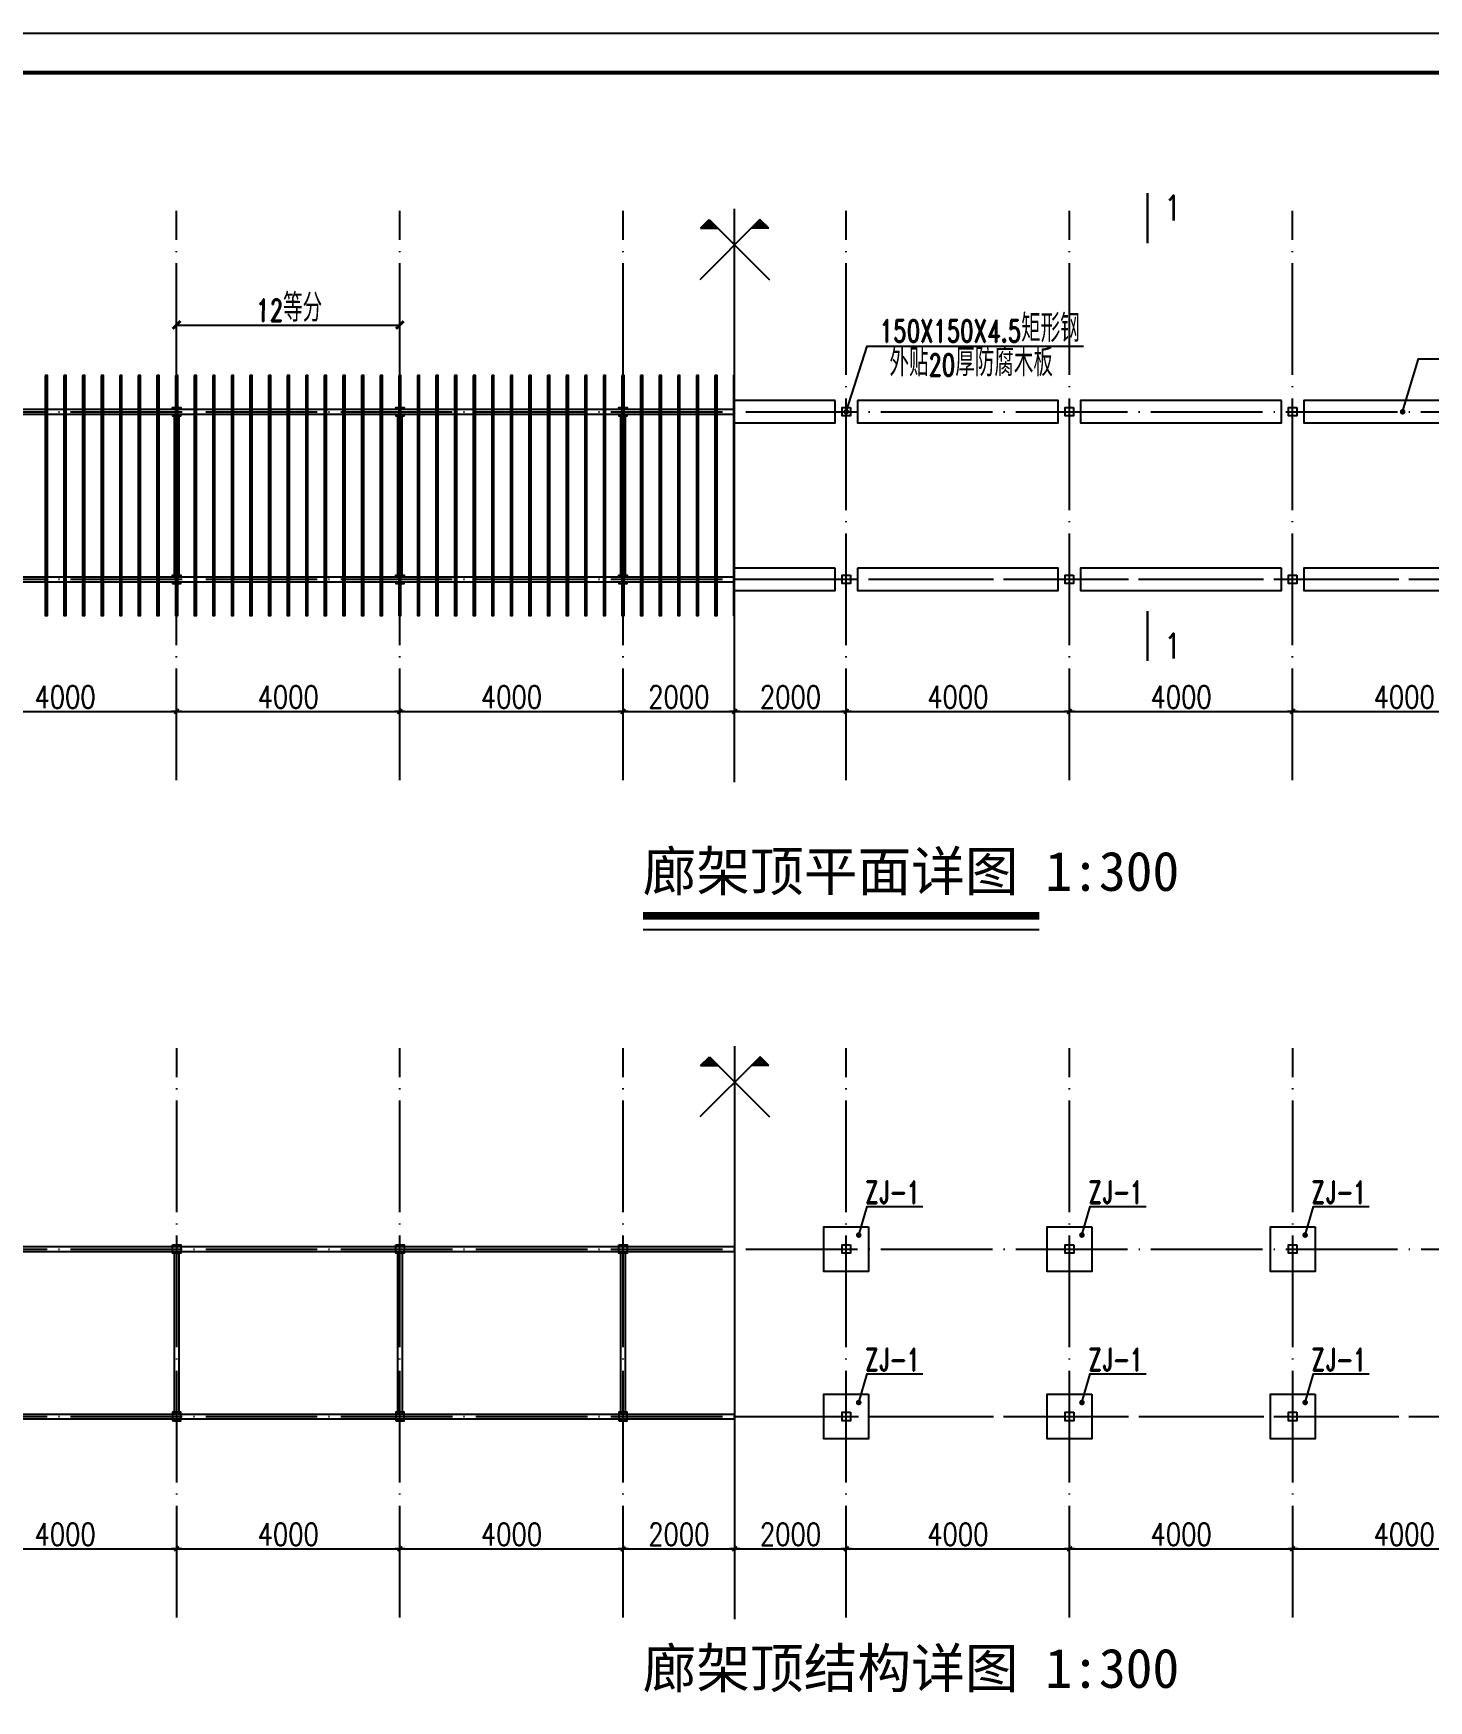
# Model space of a CAD drawing. Header units: inches. Extents: x -2316 to 955, y -265 to 742.
# Drawn here: x -945.2 to -768, y -56.6 to 155.1 of the extents above; entities that cross this region are included whole.
import ezdxf
from ezdxf.enums import TextEntityAlignment as Align

# ---------------------------------------------------------------- set-up
doc = ezdxf.new("R2010")
doc.units = ezdxf.units.IN
doc.header["$LTSCALE"] = 1000
doc.header["$MEASUREMENT"] = 0
doc.linetypes.add('CONTINOUS', pattern=[0])
doc.linetypes.add('DOTE', pattern=[2.42, 2, -0.2, 0.02, -0.2])
for name, color, linetype in [('AXIS', 3, 'Continuous'), ('COLUMN', 7, 'Continuous'), ('G13', 7, 'CONTINOUS'), ('PUB_DIM', 3, 'Continuous'), ('尺寸', 3, 'Continuous'), ('文字和字符', 7, 'Continuous'), ('标注层', 3, 'Continuous')]:
    doc.layers.add(name, color=color, linetype=linetype)
doc.styles.add('01', font='')
doc.styles.add('DIM_FONT', font='SIMPLEX.shx', dxfattribs={"width": 0.8})
doc.styles.add('HZPMK', font='romand.shx', dxfattribs={"width": 0.7, "bigfont": 'hztxt.shx'})
doc.styles.get('01').set_extended_font_data('SimSun')
doc.dimstyles.new('NORMAL', dxfattribs={"dimscale": 0.2, "dimtxt": 300, "dimasz": 1, "dimexe": 250, "dimexo": 300, "dimgap": 150, "dimtad": 1, "dimdec": 0, "dimzin": 0, "dimdsep": 46, "dimtxsty": 'DIM_FONT', "dimblk": '_DIMX', "dimcen": 0.09, "dimclrt": 7, "dimadec": 0, "dimazin": 0, "dimtfac": 1, "dimtdec": 0, "dimtix": 1, "dimtmove": 2, "dimatfit": 3, "dimldrblk": '_DIMX', "dimfxl": 1, "dimtolj": 1, "dimtzin": 0, "dimarcsym": 0})

# ---------------------------------------------------------------- blocks, each defined once
blk = doc.blocks.new('TKK')
at = {"layer": '文字和字符'}
blk.add_lwpolyline([(0, 0), (1189, 0), (1189, 841), (0, 841)], close=True, dxfattribs=at)
at = {"layer": '文字和字符', "const_width": 1}
blk.add_lwpolyline([(25, 10), (1179, 10), (1179, 831), (25, 831)], close=True, dxfattribs=at)
blk = doc.blocks.new('_DIMX')
blk.add_line((-150, 0), (150, 0))
at = {"const_width": 50}
blk.add_lwpolyline([(-70, -70), (70, 70)], dxfattribs=at)
blk = doc.blocks.new('_YZH')
at = {"const_width": 0.5}
blk.add_lwpolyline([(-0.25, 0, 1), (0.25, 0, 1)], format="xyb", close=True, dxfattribs=at)
blk = doc.blocks.new('*D403')
at = {"layer": 'Defpoints', "color": 0, "transparency": 16777216}
for p in [(9584, -14995), (13584, -14995), (13584, -14995)]:
    blk.add_point(p, dxfattribs=at)
at = {"layer": 'PUB_DIM', "color": 0, "lineweight": -2, "transparency": 16777216}
for p, q in [((9584, -14935), (9584, -14945)), ((13584, -14935), (13584, -14945)), ((9585, -14995), (13584, -14995))]:
    blk.add_line(p, q, dxfattribs=at)
at = {"layer": 'PUB_DIM', "color": 0, "lineweight": -2, "transparency": 16777216, "xscale": 0.6000000000000001, "yscale": 0.6000000000000001, "zscale": 0.6000000000000001, "rotation": 180}
blk.add_blockref('_DIMX', (9584, -14995), dxfattribs=at)
at = {"layer": 'PUB_DIM', "color": 0, "lineweight": -2, "transparency": 16777216, "xscale": 0.6000000000000001, "yscale": 0.6000000000000001, "zscale": 0.6000000000000001}
blk.add_blockref('_DIMX', (13584, -14995), dxfattribs=at)
at = {"layer": 'PUB_DIM', "color": 7, "transparency": 16777216, "insert": (11584, -14735), "char_height": 400, "attachment_point": 5, "style": 'DIM_FONT'}
blk.add_mtext('\\A1;4000', dxfattribs=at)
blk = doc.blocks.new('*D404')
at = {"layer": 'Defpoints', "color": 0, "transparency": 16777216}
for p in [(13584, -14995), (17584, -14995), (17584, -14995)]:
    blk.add_point(p, dxfattribs=at)
at = {"layer": 'PUB_DIM', "color": 0, "lineweight": -2, "transparency": 16777216}
for p, q in [((13584, -14935), (13584, -14945)), ((17584, -14935), (17584, -14945)), ((13585, -14995), (17584, -14995))]:
    blk.add_line(p, q, dxfattribs=at)
at = {"layer": 'PUB_DIM', "color": 0, "lineweight": -2, "transparency": 16777216, "xscale": 0.6000000000000001, "yscale": 0.6000000000000001, "zscale": 0.6000000000000001, "rotation": 180}
blk.add_blockref('_DIMX', (13584, -14995), dxfattribs=at)
at = {"layer": 'PUB_DIM', "color": 0, "lineweight": -2, "transparency": 16777216, "xscale": 0.6000000000000001, "yscale": 0.6000000000000001, "zscale": 0.6000000000000001}
blk.add_blockref('_DIMX', (17584, -14995), dxfattribs=at)
at = {"layer": 'PUB_DIM', "color": 7, "transparency": 16777216, "insert": (15584, -14735), "char_height": 400, "attachment_point": 5, "style": 'DIM_FONT'}
blk.add_mtext('\\A1;4000', dxfattribs=at)
blk = doc.blocks.new('*D405')
at = {"layer": 'Defpoints', "color": 0, "transparency": 16777216}
for p in [(17584, -14995), (21584, -14995), (21584, -14995)]:
    blk.add_point(p, dxfattribs=at)
at = {"layer": 'PUB_DIM', "color": 0, "lineweight": -2, "transparency": 16777216}
for p, q in [((17584, -14935), (17584, -14945)), ((21584, -14935), (21584, -14945)), ((17585, -14995), (21584, -14995))]:
    blk.add_line(p, q, dxfattribs=at)
at = {"layer": 'PUB_DIM', "color": 0, "lineweight": -2, "transparency": 16777216, "xscale": 0.6000000000000001, "yscale": 0.6000000000000001, "zscale": 0.6000000000000001, "rotation": 180}
blk.add_blockref('_DIMX', (17584, -14995), dxfattribs=at)
at = {"layer": 'PUB_DIM', "color": 0, "lineweight": -2, "transparency": 16777216, "xscale": 0.6000000000000001, "yscale": 0.6000000000000001, "zscale": 0.6000000000000001}
blk.add_blockref('_DIMX', (21584, -14995), dxfattribs=at)
at = {"layer": 'PUB_DIM', "color": 7, "transparency": 16777216, "insert": (19584, -14735), "char_height": 400, "attachment_point": 5, "style": 'DIM_FONT'}
blk.add_mtext('\\A1;4000', dxfattribs=at)
blk = doc.blocks.new('*D406')
at = {"layer": 'Defpoints', "color": 0, "transparency": 16777216}
for p in [(25584, -14995), (29584, -14995), (29584, -14995)]:
    blk.add_point(p, dxfattribs=at)
at = {"layer": 'PUB_DIM', "color": 0, "lineweight": -2, "transparency": 16777216}
for p, q in [((25584, -14935), (25584, -14945)), ((29584, -14935), (29584, -14945)), ((25585, -14995), (29584, -14995))]:
    blk.add_line(p, q, dxfattribs=at)
at = {"layer": 'PUB_DIM', "color": 0, "lineweight": -2, "transparency": 16777216, "xscale": 0.6000000000000001, "yscale": 0.6000000000000001, "zscale": 0.6000000000000001, "rotation": 180}
blk.add_blockref('_DIMX', (25584, -14995), dxfattribs=at)
at = {"layer": 'PUB_DIM', "color": 0, "lineweight": -2, "transparency": 16777216, "xscale": 0.6000000000000001, "yscale": 0.6000000000000001, "zscale": 0.6000000000000001}
blk.add_blockref('_DIMX', (29584, -14995), dxfattribs=at)
at = {"layer": 'PUB_DIM', "color": 7, "transparency": 16777216, "insert": (27584, -14735), "char_height": 400, "attachment_point": 5, "style": 'DIM_FONT'}
blk.add_mtext('\\A1;4000', dxfattribs=at)
blk = doc.blocks.new('*D407')
at = {"layer": 'Defpoints', "color": 0, "transparency": 16777216}
for p in [(29584, -14995), (33584, -14995), (33584, -14995)]:
    blk.add_point(p, dxfattribs=at)
at = {"layer": 'PUB_DIM', "color": 0, "lineweight": -2, "transparency": 16777216}
for p, q in [((29584, -14935), (29584, -14945)), ((33584, -14935), (33584, -14945)), ((29585, -14995), (33584, -14995))]:
    blk.add_line(p, q, dxfattribs=at)
at = {"layer": 'PUB_DIM', "color": 0, "lineweight": -2, "transparency": 16777216, "xscale": 0.6000000000000001, "yscale": 0.6000000000000001, "zscale": 0.6000000000000001, "rotation": 180}
blk.add_blockref('_DIMX', (29584, -14995), dxfattribs=at)
at = {"layer": 'PUB_DIM', "color": 0, "lineweight": -2, "transparency": 16777216, "xscale": 0.6000000000000001, "yscale": 0.6000000000000001, "zscale": 0.6000000000000001}
blk.add_blockref('_DIMX', (33584, -14995), dxfattribs=at)
at = {"layer": 'PUB_DIM', "color": 7, "transparency": 16777216, "insert": (31584, -14735), "char_height": 400, "attachment_point": 5, "style": 'DIM_FONT'}
blk.add_mtext('\\A1;4000', dxfattribs=at)
blk = doc.blocks.new('*D408')
at = {"layer": 'Defpoints', "color": 0, "transparency": 16777216}
for p in [(33584, -14995), (37584, -14995), (37584, -14995)]:
    blk.add_point(p, dxfattribs=at)
at = {"layer": 'PUB_DIM', "color": 0, "lineweight": -2, "transparency": 16777216}
for p, q in [((33584, -14935), (33584, -14945)), ((37584, -14935), (37584, -14945)), ((33585, -14995), (37584, -14995))]:
    blk.add_line(p, q, dxfattribs=at)
at = {"layer": 'PUB_DIM', "color": 0, "lineweight": -2, "transparency": 16777216, "xscale": 0.6000000000000001, "yscale": 0.6000000000000001, "zscale": 0.6000000000000001, "rotation": 180}
blk.add_blockref('_DIMX', (33584, -14995), dxfattribs=at)
at = {"layer": 'PUB_DIM', "color": 0, "lineweight": -2, "transparency": 16777216, "xscale": 0.6000000000000001, "yscale": 0.6000000000000001, "zscale": 0.6000000000000001}
blk.add_blockref('_DIMX', (37584, -14995), dxfattribs=at)
at = {"layer": 'PUB_DIM', "color": 7, "transparency": 16777216, "insert": (35584, -14735), "char_height": 400, "attachment_point": 5, "style": 'DIM_FONT'}
blk.add_mtext('\\A1;4000', dxfattribs=at)
blk = doc.blocks.new('*D411')
at = {"layer": 'Defpoints', "color": 0, "transparency": 16777216}
for p in [(21584, -14995), (23584, -14995), (23584, -14995)]:
    blk.add_point(p, dxfattribs=at)
at = {"layer": 'PUB_DIM', "color": 0, "lineweight": -2, "transparency": 16777216}
for p, q in [((21584, -14935), (21584, -14945)), ((23584, -14935), (23584, -14945)), ((21585, -14995), (23584, -14995))]:
    blk.add_line(p, q, dxfattribs=at)
at = {"layer": 'PUB_DIM', "color": 0, "lineweight": -2, "transparency": 16777216, "xscale": 0.6000000000000001, "yscale": 0.6000000000000001, "zscale": 0.6000000000000001, "rotation": 180}
blk.add_blockref('_DIMX', (21584, -14995), dxfattribs=at)
at = {"layer": 'PUB_DIM', "color": 0, "lineweight": -2, "transparency": 16777216, "xscale": 0.6000000000000001, "yscale": 0.6000000000000001, "zscale": 0.6000000000000001}
blk.add_blockref('_DIMX', (23584, -14995), dxfattribs=at)
at = {"layer": 'PUB_DIM', "color": 7, "transparency": 16777216, "insert": (22584, -14735), "char_height": 400, "attachment_point": 5, "style": 'DIM_FONT'}
blk.add_mtext('\\A1;2000', dxfattribs=at)
blk = doc.blocks.new('*D412')
at = {"layer": 'Defpoints', "color": 0, "transparency": 16777216}
for p in [(23584, -14995), (25584, -14995), (25584, -14995)]:
    blk.add_point(p, dxfattribs=at)
at = {"layer": 'PUB_DIM', "color": 0, "lineweight": -2, "transparency": 16777216}
for p, q in [((23584, -14935), (23584, -14945)), ((25584, -14935), (25584, -14945)), ((23585, -14995), (25584, -14995))]:
    blk.add_line(p, q, dxfattribs=at)
at = {"layer": 'PUB_DIM', "color": 0, "lineweight": -2, "transparency": 16777216, "xscale": 0.6000000000000001, "yscale": 0.6000000000000001, "zscale": 0.6000000000000001, "rotation": 180}
blk.add_blockref('_DIMX', (23584, -14995), dxfattribs=at)
at = {"layer": 'PUB_DIM', "color": 0, "lineweight": -2, "transparency": 16777216, "xscale": 0.6000000000000001, "yscale": 0.6000000000000001, "zscale": 0.6000000000000001}
blk.add_blockref('_DIMX', (25584, -14995), dxfattribs=at)
at = {"layer": 'PUB_DIM', "color": 7, "transparency": 16777216, "insert": (24584, -14735), "char_height": 400, "attachment_point": 5, "style": 'DIM_FONT'}
blk.add_mtext('\\A1;2000', dxfattribs=at)
blk = doc.blocks.new('*D416')
at = {"layer": 'Defpoints', "color": 0, "transparency": 16777216}
for p in [(6380, -16871), (10380, -16871), (10380, -16871)]:
    blk.add_point(p, dxfattribs=at)
at = {"layer": 'PUB_DIM', "color": 0, "lineweight": -2, "transparency": 16777216}
for p, q in [((6380, -16811), (6380, -16821)), ((6381, -16871), (10379, -16871)), ((10380, -16811), (10380, -16821))]:
    blk.add_line(p, q, dxfattribs=at)
at = {"layer": 'PUB_DIM', "color": 0, "lineweight": -2, "transparency": 16777216, "xscale": 0.6000000000000001, "yscale": 0.6000000000000001, "zscale": 0.6000000000000001, "rotation": 180}
blk.add_blockref('_DIMX', (6380, -16871), dxfattribs=at)
at = {"layer": 'PUB_DIM', "color": 0, "lineweight": -2, "transparency": 16777216, "xscale": 0.6000000000000001, "yscale": 0.6000000000000001, "zscale": 0.6000000000000001}
blk.add_blockref('_DIMX', (10380, -16871), dxfattribs=at)
at = {"layer": 'PUB_DIM', "color": 7, "transparency": 16777216, "insert": (8380, -16611), "char_height": 400, "attachment_point": 5, "style": 'DIM_FONT'}
blk.add_mtext('\\A1;4000', dxfattribs=at)
blk = doc.blocks.new('*D417')
at = {"layer": 'Defpoints', "color": 0, "transparency": 16777216}
for p in [(10380, -16871), (14380, -16871), (14380, -16871)]:
    blk.add_point(p, dxfattribs=at)
at = {"layer": 'PUB_DIM', "color": 0, "lineweight": -2, "transparency": 16777216}
for p, q in [((10380, -16811), (10380, -16821)), ((10381, -16871), (14379, -16871)), ((14380, -16811), (14380, -16821))]:
    blk.add_line(p, q, dxfattribs=at)
at = {"layer": 'PUB_DIM', "color": 0, "lineweight": -2, "transparency": 16777216, "xscale": 0.6000000000000001, "yscale": 0.6000000000000001, "zscale": 0.6000000000000001, "rotation": 180}
blk.add_blockref('_DIMX', (10380, -16871), dxfattribs=at)
at = {"layer": 'PUB_DIM', "color": 0, "lineweight": -2, "transparency": 16777216, "xscale": 0.6000000000000001, "yscale": 0.6000000000000001, "zscale": 0.6000000000000001}
blk.add_blockref('_DIMX', (14380, -16871), dxfattribs=at)
at = {"layer": 'PUB_DIM', "color": 7, "transparency": 16777216, "insert": (12380, -16611), "char_height": 400, "attachment_point": 5, "style": 'DIM_FONT'}
blk.add_mtext('\\A1;4000', dxfattribs=at)
blk = doc.blocks.new('*D418')
at = {"layer": 'Defpoints', "color": 0, "transparency": 16777216}
for p in [(14380, -16871), (18380, -16871), (18380, -16871)]:
    blk.add_point(p, dxfattribs=at)
at = {"layer": 'PUB_DIM', "color": 0, "lineweight": -2, "transparency": 16777216}
for p, q in [((14380, -16811), (14380, -16821)), ((14381, -16871), (18379, -16871)), ((18380, -16811), (18380, -16821))]:
    blk.add_line(p, q, dxfattribs=at)
at = {"layer": 'PUB_DIM', "color": 0, "lineweight": -2, "transparency": 16777216, "xscale": 0.6000000000000001, "yscale": 0.6000000000000001, "zscale": 0.6000000000000001, "rotation": 180}
blk.add_blockref('_DIMX', (14380, -16871), dxfattribs=at)
at = {"layer": 'PUB_DIM', "color": 0, "lineweight": -2, "transparency": 16777216, "xscale": 0.6000000000000001, "yscale": 0.6000000000000001, "zscale": 0.6000000000000001}
blk.add_blockref('_DIMX', (18380, -16871), dxfattribs=at)
at = {"layer": 'PUB_DIM', "color": 7, "transparency": 16777216, "insert": (16380, -16611), "char_height": 400, "attachment_point": 5, "style": 'DIM_FONT'}
blk.add_mtext('\\A1;4000', dxfattribs=at)
blk = doc.blocks.new('*D419')
at = {"layer": 'Defpoints', "color": 0, "transparency": 16777216}
for p in [(22380, -16871), (26380, -16871), (26380, -16871)]:
    blk.add_point(p, dxfattribs=at)
at = {"layer": 'PUB_DIM', "color": 0, "lineweight": -2, "transparency": 16777216}
for p, q in [((22380, -16811), (22380, -16821)), ((22381, -16871), (26379, -16871)), ((26380, -16811), (26380, -16821))]:
    blk.add_line(p, q, dxfattribs=at)
at = {"layer": 'PUB_DIM', "color": 0, "lineweight": -2, "transparency": 16777216, "xscale": 0.6000000000000001, "yscale": 0.6000000000000001, "zscale": 0.6000000000000001, "rotation": 180}
blk.add_blockref('_DIMX', (22380, -16871), dxfattribs=at)
at = {"layer": 'PUB_DIM', "color": 0, "lineweight": -2, "transparency": 16777216, "xscale": 0.6000000000000001, "yscale": 0.6000000000000001, "zscale": 0.6000000000000001}
blk.add_blockref('_DIMX', (26380, -16871), dxfattribs=at)
at = {"layer": 'PUB_DIM', "color": 7, "transparency": 16777216, "insert": (24380, -16611), "char_height": 400, "attachment_point": 5, "style": 'DIM_FONT'}
blk.add_mtext('\\A1;4000', dxfattribs=at)
blk = doc.blocks.new('*D420')
at = {"layer": 'Defpoints', "color": 0, "transparency": 16777216}
for p in [(26380, -16871), (30380, -16871), (30380, -16871)]:
    blk.add_point(p, dxfattribs=at)
at = {"layer": 'PUB_DIM', "color": 0, "lineweight": -2, "transparency": 16777216}
for p, q in [((26380, -16811), (26380, -16821)), ((26381, -16871), (30379, -16871)), ((30380, -16811), (30380, -16821))]:
    blk.add_line(p, q, dxfattribs=at)
at = {"layer": 'PUB_DIM', "color": 0, "lineweight": -2, "transparency": 16777216, "xscale": 0.6000000000000001, "yscale": 0.6000000000000001, "zscale": 0.6000000000000001, "rotation": 180}
blk.add_blockref('_DIMX', (26380, -16871), dxfattribs=at)
at = {"layer": 'PUB_DIM', "color": 0, "lineweight": -2, "transparency": 16777216, "xscale": 0.6000000000000001, "yscale": 0.6000000000000001, "zscale": 0.6000000000000001}
blk.add_blockref('_DIMX', (30380, -16871), dxfattribs=at)
at = {"layer": 'PUB_DIM', "color": 7, "transparency": 16777216, "insert": (28380, -16611), "char_height": 400, "attachment_point": 5, "style": 'DIM_FONT'}
blk.add_mtext('\\A1;4000', dxfattribs=at)
blk = doc.blocks.new('*D421')
at = {"layer": 'Defpoints', "color": 0, "transparency": 16777216}
for p in [(30380, -16871), (34380, -16871), (34380, -16871)]:
    blk.add_point(p, dxfattribs=at)
at = {"layer": 'PUB_DIM', "color": 0, "lineweight": -2, "transparency": 16777216}
for p, q in [((30380, -16811), (30380, -16821)), ((30381, -16871), (34379, -16871)), ((34380, -16811), (34380, -16821))]:
    blk.add_line(p, q, dxfattribs=at)
at = {"layer": 'PUB_DIM', "color": 0, "lineweight": -2, "transparency": 16777216, "xscale": 0.6000000000000001, "yscale": 0.6000000000000001, "zscale": 0.6000000000000001, "rotation": 180}
blk.add_blockref('_DIMX', (30380, -16871), dxfattribs=at)
at = {"layer": 'PUB_DIM', "color": 0, "lineweight": -2, "transparency": 16777216, "xscale": 0.6000000000000001, "yscale": 0.6000000000000001, "zscale": 0.6000000000000001}
blk.add_blockref('_DIMX', (34380, -16871), dxfattribs=at)
at = {"layer": 'PUB_DIM', "color": 7, "transparency": 16777216, "insert": (32380, -16611), "char_height": 400, "attachment_point": 5, "style": 'DIM_FONT'}
blk.add_mtext('\\A1;4000', dxfattribs=at)
blk = doc.blocks.new('*D424')
at = {"layer": 'Defpoints', "color": 0, "transparency": 16777216}
for p in [(18380, -16871), (20380, -16871), (20380, -16871)]:
    blk.add_point(p, dxfattribs=at)
at = {"layer": 'PUB_DIM', "color": 0, "lineweight": -2, "transparency": 16777216}
for p, q in [((18380, -16811), (18380, -16821)), ((18381, -16871), (20379, -16871)), ((20380, -16811), (20380, -16821))]:
    blk.add_line(p, q, dxfattribs=at)
at = {"layer": 'PUB_DIM', "color": 0, "lineweight": -2, "transparency": 16777216, "xscale": 0.6000000000000001, "yscale": 0.6000000000000001, "zscale": 0.6000000000000001, "rotation": 180}
blk.add_blockref('_DIMX', (18380, -16871), dxfattribs=at)
at = {"layer": 'PUB_DIM', "color": 0, "lineweight": -2, "transparency": 16777216, "xscale": 0.6000000000000001, "yscale": 0.6000000000000001, "zscale": 0.6000000000000001}
blk.add_blockref('_DIMX', (20380, -16871), dxfattribs=at)
at = {"layer": 'PUB_DIM', "color": 7, "transparency": 16777216, "insert": (19380, -16611), "char_height": 400, "attachment_point": 5, "style": 'DIM_FONT'}
blk.add_mtext('\\A1;2000', dxfattribs=at)
blk = doc.blocks.new('*D425')
at = {"layer": 'Defpoints', "color": 0, "transparency": 16777216}
for p in [(20380, -16871), (22380, -16871), (22380, -16871)]:
    blk.add_point(p, dxfattribs=at)
at = {"layer": 'PUB_DIM', "color": 0, "lineweight": -2, "transparency": 16777216}
for p, q in [((20380, -16811), (20380, -16821)), ((20381, -16871), (22379, -16871)), ((22380, -16811), (22380, -16821))]:
    blk.add_line(p, q, dxfattribs=at)
at = {"layer": 'PUB_DIM', "color": 0, "lineweight": -2, "transparency": 16777216, "xscale": 0.6000000000000001, "yscale": 0.6000000000000001, "zscale": 0.6000000000000001, "rotation": 180}
blk.add_blockref('_DIMX', (20380, -16871), dxfattribs=at)
at = {"layer": 'PUB_DIM', "color": 0, "lineweight": -2, "transparency": 16777216, "xscale": 0.6000000000000001, "yscale": 0.6000000000000001, "zscale": 0.6000000000000001}
blk.add_blockref('_DIMX', (22380, -16871), dxfattribs=at)
at = {"layer": 'PUB_DIM', "color": 7, "transparency": 16777216, "insert": (21380, -16611), "char_height": 400, "attachment_point": 5, "style": 'DIM_FONT'}
blk.add_mtext('\\A1;2000', dxfattribs=at)
blk = doc.blocks.new('A$C3E9B4AE6')
at = {"layer": 'G13'}
for points in [[(23130.3, -6178.4), (22972.3, -6336.4), (23288.3, -6336.4)], [(24038.2, -6178.4), (24196.2, -6336.4), (23880.2, -6336.4)]]:
    blk.add_hatch(color=3, dxfattribs=at).paths.add_polyline_path(points)
at = {"layer": 'AXIS'}
blk.add_lwpolyline([(13583.3, -8070.1), (17584.3, -8070.1)], dxfattribs=at)
at = {"layer": 'G13', "color": 1, "linetype": 'DOTE'}
for p, q in [((13584.3, -16224.6), (13584.3, -6024.6)), ((17584.3, -16224.6), (17584.3, -6024.6)), ((21584.3, -16224.6), (21584.3, -6024.6)), ((25584.3, -16224.6), (25584.3, -6024.6)), ((29584.3, -16224.6), (29584.3, -6024.6)), ((33584.3, -16224.6), (33584.3, -6024.6))]:
    blk.add_line(p, q, dxfattribs=at)
at = {"layer": 'G13', "color": 3}
for p, q in [((24038.2, -6178.4), (22959.1, -7257.5)), ((22972.3, -6336.4), (23130.3, -6178.4)), ((23130.3, -6178.4), (24209.4, -7257.5)), ((23584.3, -16258.8), (23584.3, -5990.4)), ((24196.2, -6336.4), (24038.2, -6178.4)), ((22972.3, -6336.4), (23288.3, -6336.4)), ((24196.2, -6336.4), (23880.2, -6336.4))]:
    blk.add_line(p, q, dxfattribs=at)
at = {"layer": 'G13'}
for points in [[(11230.9, -8974.6), (11230.9, -13274.6), (11270.9, -13274.6), (11270.9, -8974.6)], [(11564.3, -8974.6), (11564.3, -13274.6), (11604.3, -13274.6), (11604.3, -8974.6)], [(11897.6, -8974.6), (11897.6, -13274.6), (11937.6, -13274.6), (11937.6, -8974.6)], [(12230.9, -8974.6), (12230.9, -13274.6), (12270.9, -13274.6), (12270.9, -8974.6)], [(12564.3, -8974.6), (12564.3, -13274.6), (12604.3, -13274.6), (12604.3, -8974.6)], [(12897.6, -8974.6), (12897.6, -13274.6), (12937.6, -13274.6), (12937.6, -8974.6)], [(13230.9, -8974.6), (13230.9, -13274.6), (13270.9, -13274.6), (13270.9, -8974.6)], [(13564.3, -8974.6), (13564.3, -13274.6), (13604.3, -13274.6), (13604.3, -8974.6)], [(13897.6, -8974.6), (13897.6, -13274.6), (13937.6, -13274.6), (13937.6, -8974.6)], [(14230.9, -8974.6), (14230.9, -13274.6), (14270.9, -13274.6), (14270.9, -8974.6)], [(14564.3, -8974.6), (14564.3, -13274.6), (14604.3, -13274.6), (14604.3, -8974.6)], [(14897.6, -8974.6), (14897.6, -13274.6), (14937.6, -13274.6), (14937.6, -8974.6)], [(15230.9, -8974.6), (15230.9, -13274.6), (15270.9, -13274.6), (15270.9, -8974.6)], [(15564.3, -8974.6), (15564.3, -13274.6), (15604.3, -13274.6), (15604.3, -8974.6)], [(15897.6, -8974.6), (15897.6, -13274.6), (15937.6, -13274.6), (15937.6, -8974.6)], [(16230.9, -8974.6), (16230.9, -13274.6), (16270.9, -13274.6), (16270.9, -8974.6)], [(16564.3, -8974.6), (16564.3, -13274.6), (16604.3, -13274.6), (16604.3, -8974.6)], [(16897.6, -8974.6), (16897.6, -13274.6), (16937.6, -13274.6), (16937.6, -8974.6)], [(17230.9, -8974.6), (17230.9, -13274.6), (17270.9, -13274.6), (17270.9, -8974.6)], [(17564.3, -8974.6), (17564.3, -13274.6), (17604.3, -13274.6), (17604.3, -8974.6)], [(17897.6, -8974.6), (17897.6, -13274.6), (17937.6, -13274.6), (17937.6, -8974.6)], [(18230.9, -8974.6), (18230.9, -13274.6), (18270.9, -13274.6), (18270.9, -8974.6)], [(18564.3, -8974.6), (18564.3, -13274.6), (18604.3, -13274.6), (18604.3, -8974.6)], [(18897.6, -8974.6), (18897.6, -13274.6), (18937.6, -13274.6), (18937.6, -8974.6)], [(19230.9, -8974.6), (19230.9, -13274.6), (19270.9, -13274.6), (19270.9, -8974.6)], [(19564.3, -8974.6), (19564.3, -13274.6), (19604.3, -13274.6), (19604.3, -8974.6)], [(19897.6, -8974.6), (19897.6, -13274.6), (19937.6, -13274.6), (19937.6, -8974.6)], [(20230.9, -8974.6), (20230.9, -13274.6), (20270.9, -13274.6), (20270.9, -8974.6)], [(20564.3, -8974.6), (20564.3, -13274.6), (20604.3, -13274.6), (20604.3, -8974.6)], [(20897.6, -8974.6), (20897.6, -13274.6), (20937.6, -13274.6), (20937.6, -8974.6)], [(21230.9, -8974.6), (21230.9, -13274.6), (21270.9, -13274.6), (21270.9, -8974.6)], [(21564.3, -8974.6), (21564.3, -13274.6), (21604.3, -13274.6), (21604.3, -8974.6)], [(21897.6, -8974.6), (21897.6, -13274.6), (21937.6, -13274.6), (21937.6, -8974.6)], [(22230.9, -8974.6), (22230.9, -13274.6), (22270.9, -13274.6), (22270.9, -8974.6)], [(22564.3, -8974.6), (22564.3, -13274.6), (22604.3, -13274.6), (22604.3, -8974.6)], [(22897.6, -8974.6), (22897.6, -13274.6), (22937.6, -13274.6), (22937.6, -8974.6)], [(23230.9, -8974.6), (23230.9, -13274.6), (23270.9, -13274.6), (23270.9, -8974.6)]]:
    blk.add_lwpolyline(points, close=True, dxfattribs=at)
for points in [[(23584.3, -8974.6), (23564.3, -8974.6), (23564.3, -13274.6), (23584.3, -13274.6)], [(13509.3, -9580.6), (13509.3, -9549.6), (13564.3, -9549.6)], [(13604.3, -9549.6), (13659.3, -9549.6), (13659.3, -9580.6)], [(17509.3, -9580.6), (17509.3, -9549.6), (17564.3, -9549.6)], [(17604.3, -9549.6), (17659.3, -9549.6), (17659.3, -9580.6)], [(21509.3, -9580.6), (21509.3, -9549.6), (21564.3, -9549.6)], [(21604.3, -9549.6), (21659.3, -9549.6), (21659.3, -9580.6)], [(25384.3, -9424.6), (23584.3, -9424.6)], [(23584.3, -9824.6), (25384.3, -9824.6), (25384.3, -9424.6)], [(25659.3, -9549.6), (25659.3, -9699.6), (25509.3, -9699.6), (25509.3, -9549.6), (25659.3, -9549.6)], [(25784.3, -9424.6), (25784.3, -9824.6), (29384.3, -9824.6), (29384.3, -9424.6), (25784.3, -9424.6)], [(29659.3, -9549.6), (29659.3, -9699.6), (29509.3, -9699.6), (29509.3, -9549.6), (29659.3, -9549.6)], [(33384.3, -9424.6), (29784.3, -9424.6), (29784.3, -9824.6), (33384.3, -9824.6), (33384.3, -9424.6)], [(33659.3, -9549.6), (33659.3, -9699.6), (33509.3, -9699.6), (33509.3, -9549.6), (33659.3, -9549.6)], [(37384.3, -9824.6), (37384.3, -9424.6), (33784.3, -9424.6), (33784.3, -9824.6), (37384.3, -9824.6)], [(-415.7, -9580.6), (23584.3, -9580.6)], [(-415.7, -9668.6), (23584.3, -9668.6)], [(13509.3, -9668.6), (13509.3, -9699.6), (13540.3, -9699.6)], [(13540.3, -9668.6), (13540.3, -12580.6)], [(13628.3, -12580.6), (13628.3, -9668.6)], [(13628.3, -9699.6), (13659.3, -9699.6), (13659.3, -9668.6)], [(17509.3, -9668.6), (17509.3, -9699.6), (17540.3, -9699.6)], [(17540.3, -9668.6), (17540.3, -12580.6)], [(17628.3, -12580.6), (17628.3, -9668.6)], [(17628.3, -9699.6), (17659.3, -9699.6), (17659.3, -9668.6)], [(21509.3, -9668.6), (21509.3, -9699.6), (21540.3, -9699.6)], [(21540.3, -9668.6), (21540.3, -12580.6)], [(21628.3, -12580.6), (21628.3, -9668.6)], [(21628.3, -9699.6), (21659.3, -9699.6), (21659.3, -9668.6)], [(25384.3, -12424.6), (23584.3, -12424.6)], [(23584.3, -12824.6), (25384.3, -12824.6), (25384.3, -12424.6)], [(25784.3, -12424.6), (25784.3, -12824.6), (29384.3, -12824.6), (29384.3, -12424.6), (25784.3, -12424.6)], [(33384.3, -12424.6), (29784.3, -12424.6), (29784.3, -12824.6), (33384.3, -12824.6), (33384.3, -12424.6)], [(37384.3, -12824.6), (37384.3, -12424.6), (33784.3, -12424.6), (33784.3, -12824.6), (37384.3, -12824.6)], [(-415.7, -12580.6), (23584.3, -12580.6)], [(-415.7, -12668.6), (23584.3, -12668.6)], [(13509.3, -12580.6), (13509.3, -12549.6), (13540.3, -12549.6)], [(13509.3, -12668.6), (13509.3, -12699.6), (13564.3, -12699.6)], [(13604.3, -12699.6), (13659.3, -12699.6), (13659.3, -12668.6)], [(13628.3, -12549.6), (13659.3, -12549.6), (13659.3, -12580.6)], [(17509.3, -12580.6), (17509.3, -12549.6), (17540.3, -12549.6)], [(17509.3, -12668.6), (17509.3, -12699.6), (17564.3, -12699.6)], [(17604.3, -12699.6), (17659.3, -12699.6), (17659.3, -12668.6)], [(17628.3, -12549.6), (17659.3, -12549.6), (17659.3, -12580.6)], [(21509.3, -12580.6), (21509.3, -12549.6), (21540.3, -12549.6)], [(21509.3, -12668.6), (21509.3, -12699.6), (21564.3, -12699.6)], [(21604.3, -12699.6), (21659.3, -12699.6), (21659.3, -12668.6)], [(21628.3, -12549.6), (21659.3, -12549.6), (21659.3, -12580.6)], [(25659.3, -12549.6), (25659.3, -12699.6), (25509.3, -12699.6), (25509.3, -12549.6), (25659.3, -12549.6)], [(29659.3, -12549.6), (29659.3, -12699.6), (29509.3, -12699.6), (29509.3, -12549.6), (29659.3, -12549.6)], [(33659.3, -12549.6), (33659.3, -12699.6), (33509.3, -12699.6), (33509.3, -12549.6), (33659.3, -12549.6)]]:
    blk.add_lwpolyline(points, dxfattribs=at)
at = {"layer": 'G13', "color": 1, "linetype": 'DOTE'}
for points in [[(-415.7, -9624.6), (47584.3, -9624.6)], [(-415.7, -12624.6), (47584.3, -12624.6)], [(23584.3, -12624.6), (45584.3, -12624.6)]]:
    blk.add_lwpolyline(points, dxfattribs=at)
at = {"layer": '标注层'}
for points in [[(25584.3, -9624.6), (25959.3, -8449.8), (29836.5, -8449.8)], [(35554.8, -9624.6), (35839.9, -8677.7), (37126.3, -8677.7)]]:
    blk.add_lwpolyline(points, dxfattribs=at)
at = {"layer": 'AXIS', "xscale": -1, "rotation": 270}
for p in [(13583.3, -8070.1), (17584.3, -8070.1)]:
    blk.add_blockref('_DIMX', p, dxfattribs=at)
at = {"layer": 'COLUMN', "xscale": 100, "yscale": 100, "zscale": 100}
for p in [(25584.3, -9624.6), (35554.8, -9624.6)]:
    blk.add_blockref('_YZH', p, dxfattribs=at)
at = {"layer": '标注层', "insert": (16189.7, -8014.6), "char_height": 400, "attachment_point": 9, "rotation": 359.60028, "style": 'HZPMK'}
blk.add_mtext('12\\H500;等分', dxfattribs=at)
at = {"layer": '标注层', "attachment_point": 9, "style": 'HZPMK'}
for s, insert, char_height in [('150X150X4.5\\H500;矩形钢', (29768.9, -8380.4), 400), ('外贴\\H400;20\\H500;厚防腐木板', (29288.7, -8990.9), 500)]:
    blk.add_mtext(s, dxfattribs=dict(at, insert=insert, char_height=char_height))
at = {"layer": 'PUB_DIM'}
for p1, p2, picture, middle in [((9584.3, -14994.8), (13584.3, -14994.8), '*D403', (11584.3, -14734.8)), ((13584.3, -14994.8), (17584.3, -14994.8), '*D404', (15584.3, -14734.8)), ((17584.3, -14994.8), (21584.3, -14994.8), '*D405', (19584.3, -14734.8)), ((21584.3, -14994.8), (23584.3, -14994.8), '*D411', (22584.3, -14734.8)), ((23584.3, -14994.8), (25584.3, -14994.8), '*D412', (24584.3, -14734.8)), ((25584.3, -14994.8), (29584.3, -14994.8), '*D406', (27584.3, -14734.8)), ((29584.3, -14994.8), (33584.3, -14994.8), '*D407', (31584.3, -14734.8)), ((33584.3, -14994.8), (37584.3, -14994.8), '*D408', (35584.3, -14734.8))]:
    dim = blk.add_aligned_dim(p1=p1, p2=p2, distance=0, dimstyle='NORMAL', override={"dimtxt": 2000, "dimasz": 3, "dimgap": 300}, dxfattribs=at)
    dim.commit()
    dim.dimension.update_dxf_attribs({"geometry": picture, "text_midpoint": middle})
blk = doc.blocks.new('A$C4B946BC3')
at = {"layer": 'G13'}
for points in [[(19926.1, -8054.3), (19768, -8212.3), (20084.1, -8212.3)], [(20834, -8054.3), (20992, -8212.3), (20676, -8212.3)]]:
    blk.add_hatch(color=3, dxfattribs=at).paths.add_polyline_path(points)
for points in [[(10305, -11425.5), (10455, -11425.5), (10455, -11575.5), (10305, -11575.5)], [(14305, -11425.5), (14455, -11425.5), (14455, -11575.5), (14305, -11575.5)], [(18305, -11425.5), (18455, -11425.5), (18455, -11575.5), (18305, -11575.5)], [(10305, -14575.5), (10455, -14575.5), (10455, -14425.5), (10305, -14425.5)], [(14305, -14575.5), (14455, -14575.5), (14455, -14425.5), (14305, -14425.5)], [(18305, -14575.5), (18455, -14575.5), (18455, -14425.5), (18305, -14425.5)]]:
    blk.add_lwpolyline(points, close=True)
at = {"layer": 'G13', "color": 1, "linetype": 'DOTE'}
for p, q in [((10380, -18100.5), (10380, -7900.5)), ((14380, -18100.5), (14380, -7900.5)), ((18380, -18100.5), (18380, -7900.5)), ((22380, -18100.5), (22380, -7900.5)), ((26380, -18100.5), (26380, -7900.5)), ((30380, -18100.5), (30380, -7900.5))]:
    blk.add_line(p, q, dxfattribs=at)
at = {"layer": 'G13', "color": 3}
for p, q in [((20834, -8054.3), (19754.8, -9133.4)), ((19768, -8212.3), (19926.1, -8054.3)), ((19926.1, -8054.3), (21005.2, -9133.4)), ((20380, -18134.7), (20380, -7866.3)), ((20992, -8212.3), (20834, -8054.3)), ((19768, -8212.3), (20084.1, -8212.3)), ((20992, -8212.3), (20676, -8212.3))]:
    blk.add_line(p, q, dxfattribs=at)
at = {"layer": 'G13'}
for points in [[(22780, -11100.5), (22780, -11900.5), (21980, -11900.5), (21980, -11100.5)], [(26780, -11100.5), (26780, -11900.5), (25980, -11900.5), (25980, -11100.5)], [(30780, -11100.5), (30780, -11900.5), (29980, -11900.5), (29980, -11100.5)], [(22780, -14100.5), (22780, -14900.5), (21980, -14900.5), (21980, -14100.5)], [(26780, -14100.5), (26780, -14900.5), (25980, -14900.5), (25980, -14100.5)], [(30780, -14100.5), (30780, -14900.5), (29980, -14900.5), (29980, -14100.5)]]:
    blk.add_lwpolyline(points, close=True, dxfattribs=at)
for points in [[(-3620, -11456.5), (20380, -11456.5)], [(-3620, -11544.5), (20380, -11544.5)], [(10336, -11544.5), (10336, -14456.5)], [(10424, -14456.5), (10424, -11544.5)], [(14336, -11544.5), (14336, -14456.5)], [(14424, -14456.5), (14424, -11544.5)], [(18336, -11544.5), (18336, -14456.5)], [(18424, -14456.5), (18424, -11544.5)], [(22455, -11425.5), (22455, -11575.5), (22305, -11575.5), (22305, -11425.5), (22455, -11425.5)], [(26455, -11425.5), (26455, -11575.5), (26305, -11575.5), (26305, -11425.5), (26455, -11425.5)], [(30455, -11425.5), (30455, -11575.5), (30305, -11575.5), (30305, -11425.5), (30455, -11425.5)], [(-3620, -14456.5), (20380, -14456.5)], [(-3620, -14544.5), (20380, -14544.5)], [(22455, -14425.5), (22455, -14575.5), (22305, -14575.5), (22305, -14425.5), (22455, -14425.5)], [(26455, -14425.5), (26455, -14575.5), (26305, -14575.5), (26305, -14425.5), (26455, -14425.5)], [(30455, -14425.5), (30455, -14575.5), (30305, -14575.5), (30305, -14425.5), (30455, -14425.5)]]:
    blk.add_lwpolyline(points, dxfattribs=at)
at = {"layer": 'G13', "color": 1, "linetype": 'DOTE'}
for points in [[(-3620, -11500.5), (44380, -11500.5)], [(-3620, -14500.5), (44380, -14500.5)], [(20380, -14500.5), (42380, -14500.5)]]:
    blk.add_lwpolyline(points, dxfattribs=at)
at = {"layer": '标注层'}
for points in [[(22603.2, -11250.4), (22753.3, -10738.1), (23751.5, -10738.1)], [(26603.2, -11250.4), (26753.3, -10738.1), (27751.5, -10738.1)], [(30603.2, -11250.4), (30753.3, -10738.1), (31751.5, -10738.1)], [(22603.2, -14250.4), (22753.3, -13738.1), (23751.5, -13738.1)], [(26603.2, -14250.4), (26753.3, -13738.1), (27751.5, -13738.1)], [(30603.2, -14250.4), (30753.3, -13738.1), (31751.5, -13738.1)]]:
    blk.add_lwpolyline(points, dxfattribs=at)
at = {"layer": 'COLUMN', "xscale": 100, "yscale": 100, "zscale": 100}
for p in [(22603.2, -11250.4), (26603.2, -11250.4), (30603.2, -11250.4), (22603.2, -14250.4), (26603.2, -14250.4), (30603.2, -14250.4)]:
    blk.add_blockref('_YZH', p, dxfattribs=at)
at = {"layer": '标注层', "char_height": 400, "attachment_point": 9, "style": 'HZPMK'}
for insert in [(23703.1, -10682.1), (27703.1, -10682.1), (31703.1, -10682.1), (23703.1, -13682.1), (27703.1, -13682.1), (31703.1, -13682.1)]:
    blk.add_mtext('ZJ-1', dxfattribs=dict(at, insert=insert))
at = {"layer": 'PUB_DIM'}
for p1, p2, picture, middle in [((6380, -16870.7), (10380, -16870.7), '*D416', (8380, -16610.7)), ((10380, -16870.7), (14380, -16870.7), '*D417', (12380, -16610.7)), ((14380, -16870.7), (18380, -16870.7), '*D418', (16380, -16610.7)), ((18380, -16870.7), (20380, -16870.7), '*D424', (19380, -16610.7)), ((20380, -16870.7), (22380, -16870.7), '*D425', (21380, -16610.7)), ((22380, -16870.7), (26380, -16870.7), '*D419', (24380, -16610.7)), ((26380, -16870.7), (30380, -16870.7), '*D420', (28380, -16610.7)), ((30380, -16870.7), (34380, -16870.7), '*D421', (32380, -16610.7))]:
    dim = blk.add_aligned_dim(p1=p1, p2=p2, distance=0, dimstyle='NORMAL', override={"dimtxt": 2000, "dimasz": 3, "dimgap": 300}, dxfattribs=at)
    dim.commit()
    dim.dimension.update_dxf_attribs({"geometry": picture, "text_midpoint": middle})

msp = doc.modelspace()

# ---------------------------------------------------------------- linework, layer by layer
at = {"layer": 'PUB_DIM', "const_width": 0.319}
for points in [[(-803.68, 134.82), (-803.68, 128.44)], [(-803.68, 75.38), (-803.68, 81.76)]]:
    msp.add_lwpolyline(points, dxfattribs=at)
at = {"layer": '尺寸'}
msp.add_line((-867.74, 41.3), (-817.44, 41.3), dxfattribs=at)
at = {"layer": '尺寸', "const_width": 0.987}
msp.add_lwpolyline([(-867.74, 43.03), (-817.44, 43.03)], dxfattribs=at)

# ---------------------------------------------------------------- block references
at = {"xscale": 0.4995794785534144, "yscale": 0.4995794785534144, "zscale": 0.4995794785534144}
msp.add_blockref('TKK', (-1128.48, -265.06), dxfattribs=at)
at = {"layer": 'G13', "xscale": 0.007086059787094432, "yscale": 0.007086059787094432, "zscale": 0.007086059787094432}
for name, p in [('A$C3E9B4AE6', (-1023.23, 175.24)), ('A$C4B946BC3', (-1000.52, 82.23))]:
    msp.add_blockref(name, p, dxfattribs=at)

# ---------------------------------------------------------------- texts
at = {"color": 3, "char_height": 5, "attachment_point": 1, "style": '01'}
for s, insert in [('廊架顶平面详图 1:300', (-867.8, 51.21)), ('廊架顶结构详图 1:300', (-867.8, -49.98))]:
    msp.add_mtext(s, dxfattribs=dict(at, insert=insert))
at = {"layer": 'PUB_DIM', "style": 'DIM_FONT', "width": 0.8}
for p in [(-800.49, 132.91), (-800.49, 77.29)]:
    msp.add_text('1', height=3.19, dxfattribs=at).set_placement(p, align=Align.MIDDLE)

doc.saveas('drawing.dxf')
